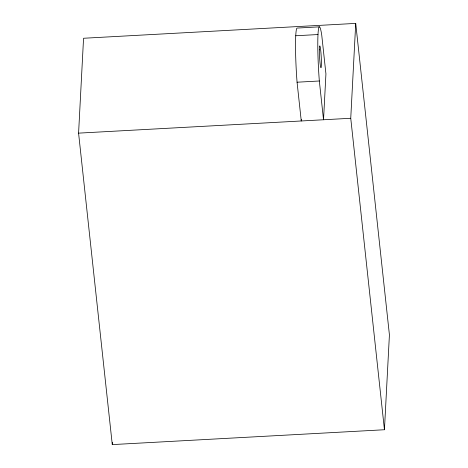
<?xml version="1.0" encoding="UTF-8"?>
<svg xmlns="http://www.w3.org/2000/svg" width="468" height="468" viewBox="0 0 468 468"><rect width="100%" height="100%" fill="white"/><g stroke="black" fill="none" stroke-linecap="round" stroke-linejoin="round"><path stroke-width="0.7" d="M78.583 133.14L83.556 38.259L355.721 23.4L389.417 334.86L384.444 429.741L112.279 444.6L78.583 133.14L350.748 118.275L355.721 23.4M112.279 444.6L112.396 442.412M301.339 119.521L301.263 120.978L297.063 82.21A41.705 3.153 86.9 0 1 297.168 28.062L319.439 26.846M295.723 35.761L317.994 34.544A41.705 3.153 86.9 0 1 321.738 35.088L325.933 73.909L323.528 119.761L319.334 80.993A41.705 3.153 86.9 0 1 317.994 34.544M297.063 82.21L319.334 80.993M350.748 118.275L384.444 429.741M319.387 49.83A10.934 0.825 86.9 0 0 320.843 67.556A10.934 0.825 86.9 0 0 320.966 52.983A10.934 0.825 86.9 0 0 319.387 49.83"/></g></svg>
